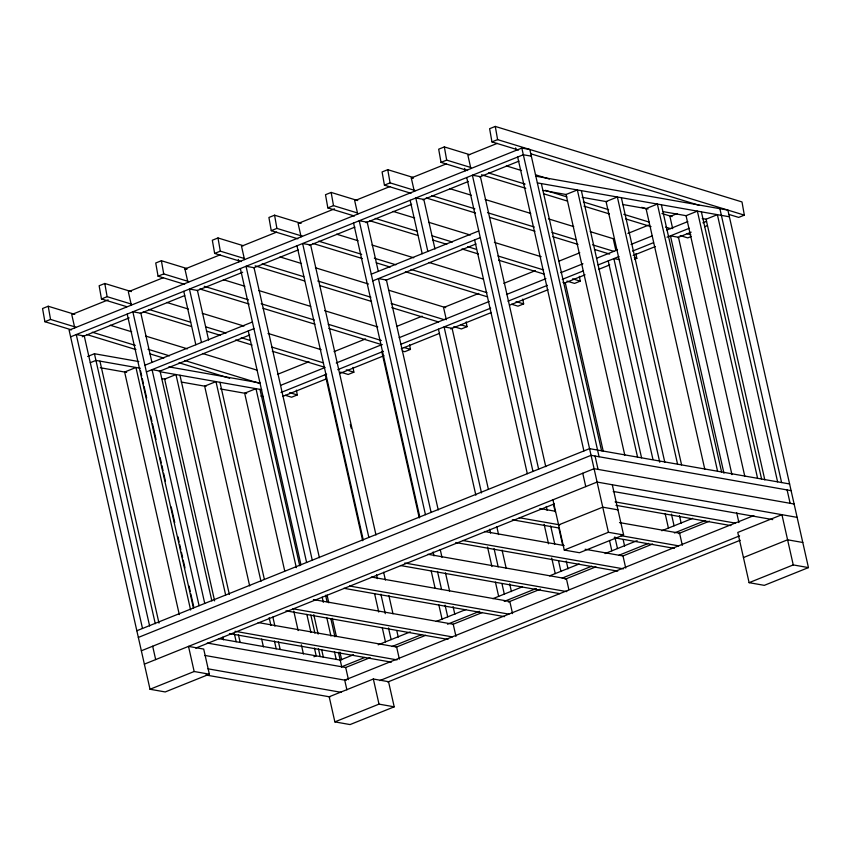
<?xml version="1.0" encoding="UTF-8"?>
<svg xmlns="http://www.w3.org/2000/svg" width="851" height="851" viewBox="0 0 851 851"><rect width="100%" height="100%" fill="white"/><g stroke="black" fill="none" stroke-linecap="round" stroke-linejoin="round"><path stroke-width="1.28" d="M74.782 314.37L48.209 306.243L42.55 308.519L44.89 321.71L71.452 329.848M131.373 291.616L104.801 283.479L99.141 285.755L101.471 298.956L126.778 306.7M186.699 268.469L161.392 260.725L155.733 262.991L158.063 276.192L184.635 284.319M243.29 245.705L217.984 237.961L212.325 240.237L214.654 253.428L241.227 261.565M301.137 223.334L274.575 215.197L268.916 217.473L271.246 230.674L297.818 238.801M357.728 200.57L331.156 192.432L325.497 194.709L327.837 207.91L354.41 216.037M413.054 177.423L387.748 169.679L382.088 171.955L384.429 185.146L411.001 193.283M469.646 154.659L444.339 146.915L438.68 149.191L441.02 162.381L467.593 170.519M728.552 214.314L738.679 217.409L744.338 215.133L741.998 201.942L495.271 126.427L489.612 128.703L491.952 141.904L518.525 150.031M44.89 321.71L50.549 319.433L75.845 327.178M101.471 298.956L107.13 296.68L131.171 304.03M158.063 276.192L163.722 273.916L189.028 281.66M214.654 253.428L220.313 251.151L244.354 258.513M271.246 230.674L276.905 228.398L302.211 236.142M327.837 207.91L333.496 205.634L357.537 212.995M384.429 185.146L390.088 182.869L415.394 190.613M441.02 162.381L446.679 160.116L470.72 167.466M491.952 141.904L497.612 139.628L744.338 215.133M108.12 299.892L71.75 314.53L74.76 327.88M163.498 277.617L128.331 291.765L131.341 305.126M187.933 282.362L184.922 269.001L220.09 254.853M276.681 232.1L241.514 246.237L244.524 259.598M334.486 208.846L298.105 223.483L301.116 236.844M389.864 186.571L354.697 200.719L357.707 214.08M414.299 191.315L411.288 177.955L446.456 163.817M497.239 143.383L467.88 155.201L470.89 168.562M599.072 456.753L529.822 149.489L521.823 148.074L69.101 330.156L150.021 689.257L165.222 691.948L209.367 674.194L203.708 649.079L188.507 646.388L194.166 671.503L209.367 674.194M70.601 336.836L523.322 154.754L531.322 156.159M82.302 336.762L129.182 317.912M140.287 313.445L184.688 295.584M197.028 290.616L242.673 272.267M253.768 267.799L298.18 249.939M309.285 245.471L354.92 227.111M366.026 222.654L411.671 204.293M422.777 199.825L468.412 181.465M479.517 176.997L518.993 161.126M87.642 356.473L94.44 353.739L138.819 361.569M90.28 362.696L95.94 360.42L140.319 368.249M144.893 365.239L252.417 321.997M371.259 274.192L478.773 230.951M146.404 371.919L253.917 328.677M372.759 280.873L480.283 237.631M159.286 371.366L249.705 334.996M385.652 280.319L476.071 243.96M277.447 374.387L308.977 361.707M334.039 351.623L365.568 338.943M396.694 326.422L422.16 316.178M478.751 293.414L443.584 307.562L446.318 319.71M503.813 283.34L535.332 270.661M559.181 261.066L579.797 252.779M627.9 233.429L648.515 225.132M677.279 213.569L669.939 216.516L672.684 228.664M280.724 385.322L325.135 367.462M336.241 362.994L381.886 344.634M399.151 337.687L489.208 301.467M506.473 294.52L545.948 278.649M560.756 272.692L582.956 263.757M596.53 258.3L617.496 249.864M631.07 244.407L652.036 235.972M666.844 230.025L687.81 221.59M281 392.492L326.646 374.132M337.741 369.674L383.386 351.314M400.661 344.368L490.708 308.147M507.983 301.201L547.448 285.33M562.256 279.373L583.222 270.937M598.03 264.98L618.996 256.545M632.57 251.088L653.536 242.652M667.056 237.216L689.31 228.27M702.883 222.813L706.585 221.324M282.83 396.385L326.007 379.025M339.581 373.568L383.992 355.707M401.257 348.761L439.499 333.379M450.605 328.911L491.314 312.54M509.813 305.094L548.055 289.712M564.085 283.266L585.062 274.83M598.625 269.373L609.731 264.906M633.176 255.481L655.376 246.545M677.577 237.62L691.15 232.163M704.713 226.706L707.181 225.706M296.414 390.152L297.265 394.949L291.606 397.226L285.287 395.29M353.005 367.387L353.856 372.185L348.197 374.461L340.613 372.142M409.597 344.623L410.448 349.421L404.789 351.697L402.257 350.931M466.188 321.869L467.039 326.667L461.38 328.943L453.785 326.614M522.78 299.105L523.631 303.903L517.972 306.179L511.642 304.243M579.371 276.341L580.222 281.138L574.563 283.415L566.968 281.096M634.548 259.289L636.814 258.385L635.963 253.577M691.14 236.525L687.746 237.897L680.151 235.567M136.841 630.751L589.562 448.658L789.6 483.964M138.341 637.431L591.062 455.338L791.111 490.644M141.351 650.781L594.072 468.699L794.121 504.005M144.362 664.142L597.083 482.06L797.132 517.365M195.719 648.122L554.331 503.877M150.021 689.257L194.166 671.503M558.607 524.929L602.742 507.175L617.954 509.855M552.948 499.814L564.266 550.044L608.412 532.29L623.613 534.971L612.294 484.74M313.923 656.77L316.189 655.855L314.434 648.068M623.613 534.971L579.467 552.725L564.266 550.044M339.975 660.185L353.537 654.727M378.195 644.803L410.256 631.91M436.148 621.496L465.742 609.593M492.867 598.689L522.45 586.786M549.576 575.872L579.169 563.979M605.061 553.565L637.122 540.662M661.78 530.747L692.608 518.355M341.485 666.865L364.909 657.44M392.034 646.526L421.628 634.623M447.52 624.208L479.57 611.316M504.228 601.402L536.29 588.509M562.181 578.095L591.775 566.192M618.9 555.278L648.494 543.374M674.386 532.96L705.213 520.567M345.485 667.567L370.153 657.642M396.066 647.217L425.67 635.314M452.806 624.4L482.411 612.486M508.324 602.072L540.396 589.169M565.064 579.244L595.902 566.84M623.038 555.926L652.643 544.023M678.555 533.598L709.394 521.195M753.848 515.568L344.708 680.13L346.9 689.842M373.344 679.013L329.199 696.767L334.868 721.882L350.069 724.573L394.204 706.819L388.545 681.704L373.344 679.013L379.003 704.128L394.204 706.819M379.759 680.598L739.604 535.875M387.769 682.013L740.21 540.257M334.868 721.882L379.003 704.128M743.444 557.554L787.59 539.8L802.791 542.481M793.249 564.915L781.931 514.685L737.785 532.439L749.103 582.669L793.249 564.915L808.45 567.596L727.882 210.101L535.843 176.2M808.45 567.596L764.304 585.35L749.103 582.669M537.353 182.88L729.392 216.782M543.002 190.433L566.489 194.581M582.158 197.336L606.954 201.719M622.624 204.485L648.058 208.974M663.078 211.622L686.576 215.771M702.235 218.537L706.149 219.228M411.288 177.955L413.288 178.316M619.581 259.619L613.869 258.608L659.759 462.242M562.99 282.383L565.277 282.787L603.274 451.402M184.922 269.001L186.922 269.352M168.838 366.866L260.204 383.003M159.903 371.706L261.714 389.684M100.29 367.738L126.629 372.387M161.637 378.567L165.551 379.259M181.21 382.025L206.016 386.397M220.366 388.928L246.662 393.577M260.832 396.077L263.448 396.534M613.22 491.452L772.74 519.61M615.082 501.877L735.264 523.099M615.954 505.313L730.913 525.599M539.8 508.515L555.48 511.281M619.496 522.578L679.587 533.183L682.321 545.331M519.291 517.727L559.798 524.876M621.198 535.705L678.673 545.853M512.334 519.77L559.362 528.067M614.231 537.758L674.322 548.363M484.517 531.503L564.202 545.576M585.105 549.257L622.996 555.948L625.73 568.096M462.71 540.481L623.389 568.851M455.742 542.534L617.73 571.127M427.925 554.267L566.404 578.712L568.872 589.637M404.81 563.011L566.798 591.605M400.459 565.521L559.841 593.658M371.334 577.031L509.813 601.466L512.547 613.614M349.527 586.009L508.909 614.135M343.868 588.286L504.558 616.645M313.434 599.561L453.221 624.23L455.966 636.378M292.935 608.763L452.317 636.899M285.968 610.816L447.966 639.409M258.151 622.549L396.63 646.994L399.374 659.142M235.036 631.293L397.034 659.887M229.376 633.57L391.375 662.163M218.813 638.665L340.198 660.089M207.219 643.037L345.697 667.482L348.442 679.619M204.974 655.461L346.176 680.385M207.984 668.822L341.347 692.363M205.814 674.992L330.028 696.916M531.173 153.903L699.448 205.41M506.334 165.892L521.525 170.54M535.439 174.795L549.352 179.05M641.718 207.325L646.781 208.867M661.961 213.516L672.088 216.611M488.431 172.891L525.12 184.114M545.363 190.316L566.872 196.9M583.329 201.932L608.625 209.676M623.815 214.324L649.122 222.068M665.567 227.1L670.631 228.653M687.076 233.685L690.874 234.844M481.506 174.774L525.79 188.326M543.502 193.751L567.543 201.113M583.988 206.144L609.295 213.888M625.74 218.92L651.047 226.664M449.753 188.645L471.263 195.23M485.176 199.496L530.726 213.431M548.438 218.856L573.744 226.6M590.19 231.632L614.231 238.993M431.84 195.645L474.858 208.814M487.517 212.686L534.322 227.015M552.044 232.44L576.074 239.791M592.53 244.822L614.039 251.407M634.282 257.608L636.814 258.385M426.181 197.921L475.528 213.027M489.442 217.292L534.992 231.227M552.703 236.652L578.01 244.397M594.455 249.428L609.646 254.077M393.162 211.41L414.671 217.994M428.585 222.249L470.337 235.036M494.378 242.386L541.193 256.715M375.248 218.409L417.001 231.185M432.191 235.833L452.434 242.035M467.614 246.673L476.475 249.386M497.984 255.97L543.523 269.916M572.627 278.82L580.222 281.138M369.589 220.686L417.671 235.397M432.851 240.046L446.775 244.311M461.955 248.949L478.4 253.992M498.643 260.183L544.193 274.128M336.57 234.174L358.08 240.759M371.993 245.014L413.746 257.789M428.936 262.438L483.336 279.085M318.657 241.173L361.675 254.343M374.334 258.215L395.843 264.789M411.022 269.437L486.942 292.67M516.036 301.584L523.631 303.903M312.998 243.45L362.345 258.555M376.259 262.81L390.183 267.065M405.363 271.714L487.602 296.882M279.979 256.928L301.488 263.512M315.402 267.778L368.547 284.043M388.79 290.234L445.722 307.658M262.065 263.938L303.818 276.713M317.742 280.968L370.876 297.233M391.12 303.435L444.265 319.689M460.71 324.731L467.039 326.667M255.14 265.82L304.488 280.926M319.668 285.574L371.547 301.445M391.79 307.647L438.605 321.965M223.387 279.692L244.897 286.276M258.81 290.531L310.689 306.413M324.603 310.668L377.748 326.933M204.219 286.308L248.503 299.86M261.151 303.733L314.296 319.997M328.209 324.252L381.344 340.517M404.119 347.485L410.448 349.421M199.815 288.968L249.162 304.073M263.087 308.328L314.955 324.21M328.88 328.465L382.014 344.729M166.796 302.456L188.305 309.041M202.219 313.296L243.982 326.071M268.012 333.432L321.157 349.697M148.893 309.456L190.645 322.231M205.825 326.88L226.068 333.071M241.248 337.719L250.109 340.432M271.618 347.017L323.497 362.888M346.272 369.866L353.856 372.185M143.234 311.732L191.305 326.444M206.495 331.092L220.409 335.347M235.589 339.996L252.045 345.027M272.288 351.229L324.157 367.1M110.204 325.22L131.714 331.794M145.638 336.06L187.39 348.836M202.57 353.484L256.97 370.132M92.302 332.22L135.32 345.378M147.968 349.25L169.477 355.835M184.656 360.484L259.31 383.333M289.68 392.619L297.265 394.949M86.642 334.496L135.979 349.591M149.904 353.856L163.817 358.111M178.997 362.76L229.61 378.248M787.111 489.942L790.122 503.303M719.882 208.686L781.601 482.56M777.601 481.847L717.382 214.665L706.064 219.218L764.826 479.921M701.384 211.835L761.592 479.028M757.592 478.315L697.384 211.133L686.066 215.686L744.816 476.39M731.945 474.624L678.46 237.269L670.46 235.855L723.946 473.209M736.721 512.855L738.913 522.567M661.376 204.772L721.584 471.965M717.584 471.252L657.376 204.07L646.058 208.623L704.809 469.326M621.368 197.709L681.577 464.901M677.577 464.199L617.369 197.006L606.05 201.559L664.801 462.263M679.449 515.536L681.204 523.322M613.348 239.28L615.816 250.215M671.45 514.132L674.077 525.801M608.21 260.885L652.93 459.338M665.205 513.813L668.418 528.077M581.361 190.656L641.569 457.838M637.569 457.136L577.361 189.943L566.043 194.496L624.794 455.2M623.155 539.598L624.613 546.087M541.353 183.593L601.561 450.775M614.858 536.885L617.486 548.565M595.062 456.04L598.072 469.401M521.823 148.074L608.412 532.29M609.497 540.459L611.826 550.842M515.61 147.914L516.163 150.35M517.663 157.031L583.903 450.934M582.754 473.252L585.765 486.612M545.757 466.667L480.4 176.646L472.39 175.232L538.63 469.146M553.405 503.994L555.16 511.781M558.671 527.343L562.766 545.502M566.266 561.064L568.021 568.84M546.289 506.473L547.161 510.366M550.671 525.929L554.756 544.087M558.564 560.947L560.894 571.319M464.678 168.402L465.231 170.828M466.731 177.508L532.971 471.422M544.129 524.312L548.512 543.768M551.735 558.033L555.235 573.595M474.624 239.908L527.312 473.699M434.989 249.035L423.809 199.411L415.799 197.996L427.851 251.439M488.346 489.144L452.094 328.305L444.094 326.901L481.506 492.92M496.814 526.758L498.569 534.534M502.079 550.097L506.175 568.255M509.675 583.829L511.43 591.605M489.697 529.237L490.57 533.12M494.08 548.693L498.175 566.851M501.973 583.712L504.313 594.083M410.139 200.272L422.192 253.715M438.435 329.177L475.847 495.197M487.538 547.076L491.931 566.532M495.431 582.095L498.654 596.36M438.233 509.93L386.418 280.011L378.418 278.596L431.106 512.387M378.301 271.373L367.217 222.175L359.218 220.76L425.447 514.664M440.233 549.512L441.977 557.299M445.488 572.861L449.583 591.019M453.094 606.582L454.838 614.369M433.106 551.991L433.978 555.884M437.488 571.447L441.584 589.605M445.084 605.167L447.722 616.847M353.559 223.036L419.788 516.94M381.844 351.931L419.256 517.951M431.244 571.127L435.042 587.988M438.839 604.859L442.063 619.124M375.982 534.949L310.626 244.928L302.626 243.524L368.855 537.428M350.314 424.415L351.197 428.308M383.641 572.276L385.397 580.063M388.896 595.626L392.992 613.784M396.789 630.644L398.257 637.133M376.514 574.755L377.387 578.648M380.897 594.211L385.28 613.667M388.492 627.932L391.13 639.612M296.967 245.801L363.196 539.704M325.252 374.695L362.664 540.715M374.653 593.892L378.748 612.05M382.259 627.612L385.471 641.888M319.391 557.713L254.034 267.693L246.035 266.278L312.264 560.192M327.05 595.04L328.805 602.816M332.305 618.379L336.4 636.537M339.911 652.111L341.666 659.887M325.582 595.243L327.039 601.721M330.848 618.592L334.932 636.75M338.443 652.313L341.698 666.769M322.167 597.125L323.337 602.317M326.837 617.879L330.933 636.037M334.443 651.6L336.198 659.387M238.323 259.449L238.865 261.874M240.376 268.554L306.605 562.468M313.774 614.645L318.157 634.101M321.657 649.675L323.412 657.451M248.258 330.954L300.946 564.734M259.981 389.375L299.733 565.766M310.838 615.06L314.934 633.218M318.434 648.781L320.189 656.557M296.318 567.66L255.981 388.662L244.662 393.215L284.702 570.915M306.839 614.348L310.934 632.506M293.765 611.124L298.148 630.57M301.36 644.845L303.413 653.919M219.973 382.312L264.395 579.457M272.873 617.071L274.926 626.155M278.426 641.718L280.181 649.494M208.623 340.07L197.443 290.457L189.443 289.042L201.485 342.474M260.98 581.35L215.973 381.61L204.655 386.152L249.662 585.903M269.171 617.666L270.916 625.442M274.426 641.005L276.181 648.792M183.784 291.319L195.826 344.751M261.651 639.08L263.406 646.856M179.965 375.248L229.355 594.445M238.418 634.655L240.173 642.441M225.653 595.04L175.966 374.546L164.647 379.099L214.622 600.891M234.419 633.952L236.174 641.728M222.813 637.208L223.398 639.792M211.878 600.966L160.062 371.057L152.063 369.642L204.74 603.433M151.935 362.42L140.851 313.211L132.852 311.806L199.081 605.71M140.532 370.781L141.702 375.972M142.287 378.567L143.457 383.748M144.042 386.343L146.68 398.023M150.765 416.182L151.935 421.362M152.52 423.958L156.031 439.52M160.126 457.678L161.286 462.87M161.871 465.465L163.041 470.656M163.626 473.241L165.381 481.028M171.232 506.973L174.732 522.535M177.955 536.8L179.125 541.991M179.71 544.587L180.869 549.767M181.454 552.363L182.625 557.554M183.21 560.149L184.965 567.925M189.06 586.084L190.23 591.275M190.815 593.87L193.73 606.837M127.193 314.083L193.422 607.986M190.613 610.029L135.947 367.483L124.629 372.036L179.295 614.582M99.939 361.122L158.988 623.123M94.44 353.739L155.276 623.719M149.627 625.996L84.26 335.975L76.26 334.56L142.5 628.474M152.669 646.228L155.68 659.589M495.271 126.427L497.612 139.628M444.339 146.915L446.679 160.116M387.748 169.679L390.088 182.869M331.156 192.432L333.496 205.634M274.575 215.197L276.905 228.398M217.984 237.961L220.313 251.151M161.392 260.725L163.722 273.916M104.801 283.479L107.13 296.68M48.209 306.243L50.549 319.433"/></g></svg>
